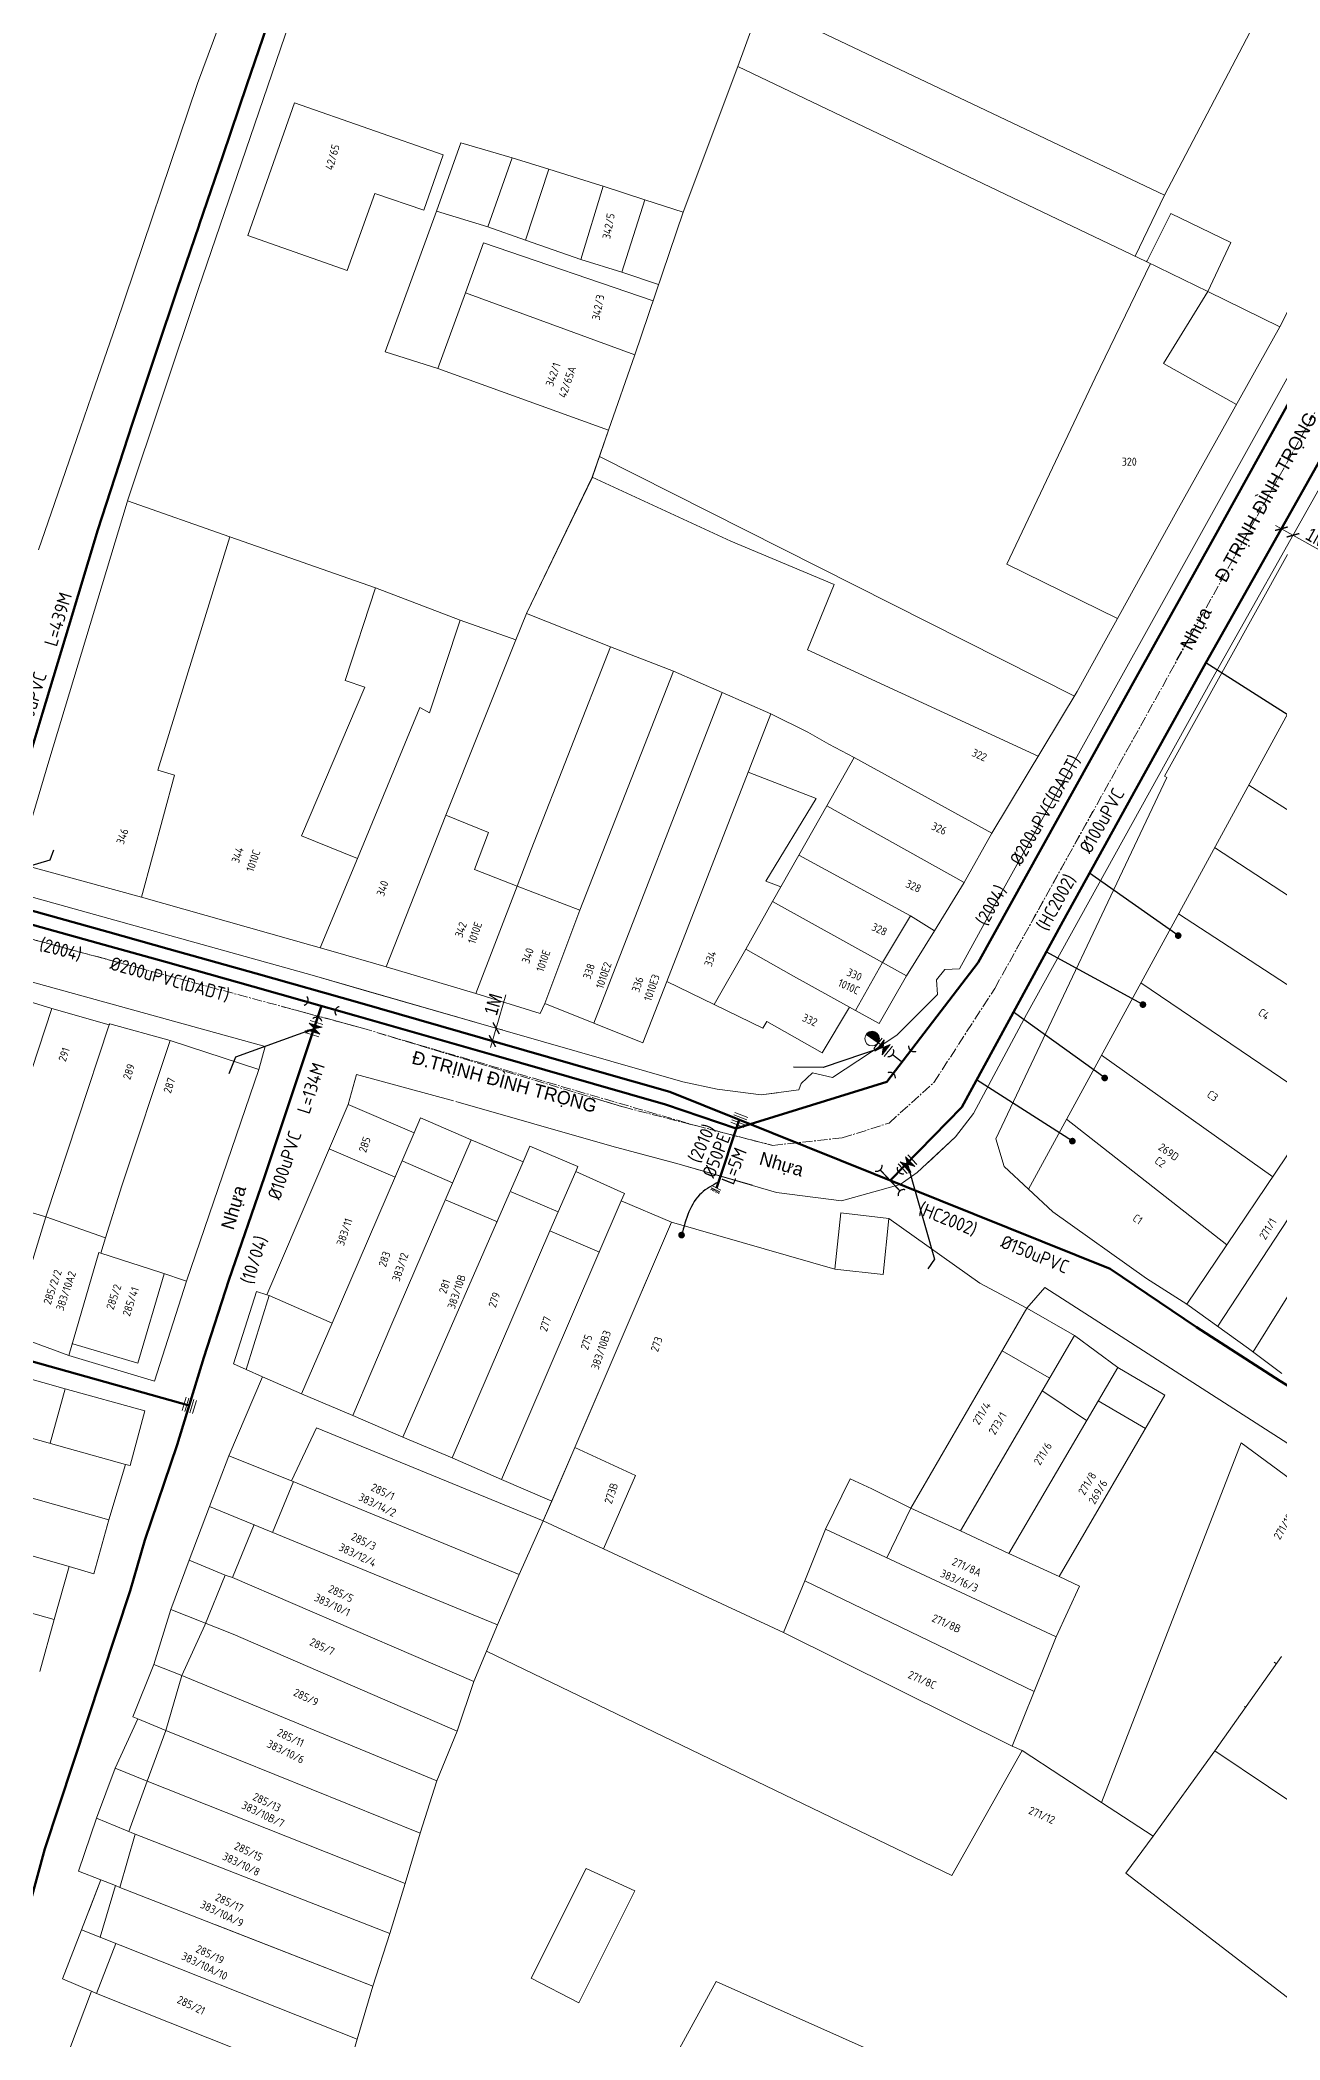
# Model space of a CAD drawing. Header units: inches. Extents: x 595615 to 1194060, y 1190840 to 2385448.
# Drawn here: x 596691.3 to 596784.3, y 1191753 to 1191902.9 of the extents above; entities that cross this region are included whole.
import ezdxf
from ezdxf.enums import TextEntityAlignment as Align

# ---------------------------------------------------------------- set-up
doc = ezdxf.new("R2010")
doc.units = ezdxf.units.IN
doc.header["$MEASUREMENT"] = 0
doc.linetypes.add('CENTER2', pattern=[1.125, 0.75, -0.125, 0.125, -0.125])
doc.layers.get('Defpoints').update_dxf_attribs({"color": 1})
for name, color, linetype, lineweight in [('Chitiet', 4, 'Continuous', 9), ('DN 100 uPVC', 4, 'Continuous', 50), ('DN 150 uPVC', 4, 'Continuous', 50), ('DN 25 PE', 40, 'Continuous', 30), ('DN 50 PE', 4, 'Continuous', 50), ('DUONG CACH LE', 112, 'Continuous', 5), ('NAM-CDAI', 220, 'Continuous', 25), ('Nen tim duong', 9, 'CENTER2', 0), ('Nen_HTHANH-TP', 9, 'Continuous', 0), ('Nen_SN-HTHANH-TP_new', 7, 'Continuous', 0), ('Nen_SN_HTHANH_old', 9, 'Continuous', 0), ('ONG CAP 3 (DADT)', 221, 'Continuous', 50), ('TEXT PIPE', 3, 'Continuous', 25), ('Text_GiaoThong', 142, 'Continuous', 0), ('TLK 15', 220, 'Continuous', 20), ('Trucuuhoa', 1, 'Continuous', 15), ('VAN', 7, 'Continuous', 20)]:
    doc.layers.add(name, color=color, linetype=linetype, lineweight=lineweight)
doc.layers.add('ki hieu van', color=170, linetype='Continuous')
doc.styles.add('Giao Thong', font='VAPTIMN_0.TTF', dxfattribs={"height": 1})
doc.styles.add('Sonha_QTB', font='isocp.shx', dxfattribs={"height": 0.6, "bigfont": 'bigfont.shx'})
doc.styles.add('text', font='isocp2.shx')
doc.styles.add('VNI-HC', font='VHELVCN_0.TTF')
doc.dimstyles.new('DUONG KICH THUOC', dxfattribs={"dimtxt": 1, "dimasz": 0.7, "dimexe": 0.5, "dimexo": 0.3, "dimgap": 0.2, "dimtad": 1, "dimzin": 0, "dimdsep": 46, "dimtxsty": 'VNI-HC', "dimblk": 'ARCHTICK', "dimcen": 0.09, "dimdle": 0.5, "dimclrd": 256, "dimclre": 256, "dimclrt": 256, "dimadec": 0, "dimazin": 0, "dimtfac": 1, "dimtofl": 0, "dimtmove": 0, "dimatfit": 3, "dimfxl": 1, "dimtolj": 1, "dimtzin": 0, "dimlwd": -1, "dimlwe": -1, "dimarcsym": 0})

# ---------------------------------------------------------------- blocks, each defined once
blk = doc.blocks.new('_ArchTick')
at = {"color": 0, "linetype": 'ByBlock', "const_width": 0.15}
blk.add_lwpolyline([(-0.5, -0.5), (0.5, 0.5)], dxfattribs=at)
blk = doc.blocks.new('*D58')
at = {"layer": 'Defpoints', "color": 0}
for p in [(596784.41, 1191866.29), (596785.27, 1191865.79), (596785.28, 1191865.8)]:
    blk.add_point(p, dxfattribs=at)
at = {"layer": 'DUONG CACH LE'}
for p, q in [((596783.97, 1191866.53), (596785.27, 1191865.79)), ((596784.26, 1191866.03), (596784.16, 1191865.85)), ((596785.27, 1191865.79), (596787.55, 1191864.51)), ((596785.13, 1191865.54), (596785.03, 1191865.36))]:
    blk.add_line(p, q, dxfattribs=at)
at = {"layer": 'DUONG CACH LE', "xscale": 0.7, "yscale": 0.7, "zscale": 0.7}
for p, rotation in [((596784.4, 1191866.28), 150.6566328118557), ((596785.27, 1191865.79), 330.6566328118557)]:
    blk.add_blockref('_ArchTick', p, dxfattribs=dict(at, rotation=rotation))
at = {"layer": 'DUONG CACH LE', "insert": (596787.06, 1191865.59), "char_height": 1, "attachment_point": 5, "rotation": 330.6566, "style": 'VNI-HC'}
blk.add_mtext('\\A1;1M', dxfattribs=at)
blk = doc.blocks.new('*D38')
at = {"layer": 'Defpoints', "color": 0}
for p in [(596725.53, 1191828.83), (596725.53, 1191828.83), (596725.25, 1191827.87)]:
    blk.add_point(p, dxfattribs=at)
at = {"layer": 'DUONG CACH LE'}
for p, q in [((596725.53, 1191828.83), (596726.25, 1191831.34)), ((596725.11, 1191827.39), (596725.53, 1191828.83)), ((596725.82, 1191828.75), (596726.01, 1191828.7)), ((596725.54, 1191827.79), (596725.73, 1191827.74))]:
    blk.add_line(p, q, dxfattribs=at)
at = {"layer": 'DUONG CACH LE', "xscale": 0.7, "yscale": 0.7, "zscale": 0.7}
for p, rotation in [((596725.25, 1191827.87), 253.9681610844659), ((596725.53, 1191828.83), 73.96816108446593)]:
    blk.add_blockref('_ArchTick', p, dxfattribs=dict(at, rotation=rotation))
at = {"layer": 'DUONG CACH LE', "insert": (596725.31, 1191830.62), "char_height": 1, "attachment_point": 5, "rotation": 73.9682, "style": 'VNI-HC'}
blk.add_mtext('\\A1;1M', dxfattribs=at)
blk = doc.blocks.new('VAN')
at = {"layer": 'VAN'}
h = blk.add_hatch(color=256, dxfattribs=at)
h.paths.add_polyline_path([(0.21, -0.5), (0.49, 0), (0.21, 0.5)])
h.paths.add_polyline_path([(0.77, 0.5), (0.49, 0), (0.77, -0.5)])
at = {"layer": 'VAN', "ltscale": 100}
for p, q in [((0, 0.5), (0, -0.5)), ((0.77, -0.5), (0.21, 0.5)), ((0.21, -0.5), (0.77, 0.5)), ((0.21, 0.5), (0.21, -0.5)), ((0.77, 0.5), (0.77, -0.5)), ((0.98, 0.5), (0.98, -0.5))]:
    blk.add_line(p, q, dxfattribs=at)
blk = doc.blocks.new('TE+VAN')
at = {"layer": 'Chitiet', "ltscale": 100, "const_width": 0.1}
for points in [[(-0.35, 1.28, 0.571257), (0.35, 1.28)], [(1.1, 0.35, 0.571257), (1.1, -0.35)], [(0.35, -1.28, 0.571257), (-0.35, -1.28)]]:
    blk.add_lwpolyline(points, format="xyb", dxfattribs=at)
for points in [[(0, -1.08), (0, 1.08)], [(0.9, 0), (0, 0)]]:
    blk.add_lwpolyline(points, dxfattribs=at)
at = {"layer": 'VAN'}
blk.add_blockref('VAN', (1.3, 0), dxfattribs=at)
blk = doc.blocks.new('Kieng caunuoc')
at = {"layer": 'Chitiet', "ltscale": 100}
for p, q in [((-0.52, 0.4), (0.52, 0.4)), ((-0.52, 0.2), (0.52, 0.2)), ((-0.52, -0.2), (0.52, -0.2)), ((-0.52, -0.4), (0.52, -0.4))]:
    blk.add_line(p, q, dxfattribs=at)
blk = doc.blocks.new('TLK 15')
at = {"layer": 'TLK 15', "linetype": 'Continuous', "const_width": 0.25}
blk.add_lwpolyline([(-0.125, 0, 1), (0.125, 0, 1)], format="xyb", close=True, dxfattribs=at)
blk = doc.blocks.new('Trucuuhoa100')
at = {"layer": 'Trucuuhoa', "linetype": 'Continuous'}
blk.add_hatch(color=256, dxfattribs=at).paths.add_polyline_path([(0.55, 0, 0.414373), (0, 0.55, 0.414055), (-0.55, 0)])
blk.add_line((-0.55, 0), (0.55, 0), dxfattribs=at)
at = {"layer": 'Trucuuhoa', "linetype": 'Continuous', "flags": 128}
blk.add_lwpolyline([(0.55, -0.02), (0.89, -0.02)], dxfattribs=at)
at = {"layer": 'Trucuuhoa', "linetype": 'Continuous'}
blk.add_circle((0, 0), 0.551, dxfattribs=at)
blk = doc.blocks.new('BIT')
at = {"layer": 'Chitiet', "ltscale": 100}
for p, q in [((0.35, 0), (-0.35, 0)), ((-0.3, -0.16), (-0.35, -0.21)), ((0.35, -0.16), (-0.35, -0.16)), ((-0.18, -0.16), (-0.34, -0.33)), ((-0.06, -0.16), (-0.22, -0.33)), ((0.07, -0.16), (-0.09, -0.33)), ((0.19, -0.16), (0.03, -0.33)), ((0.32, -0.16), (0.15, -0.33)), ((0.35, -0.25), (0.28, -0.33))]:
    blk.add_line(p, q, dxfattribs=at)

msp = doc.modelspace()

# ---------------------------------------------------------------- linework, layer by layer
at = {"layer": 'DN 100 uPVC'}
for points in [[(596755.064, 1191817.42), (596760.436, 1191822.916), (596768.009, 1191836.833), (596771.062, 1191842.35), (596773.5, 1191846.756), (596775.944, 1191851.174), (596778.743, 1191856.219), (596782.784, 1191863.409), (596788.108, 1191872.879), (596793.286, 1191883.057), (596800.271, 1191898.663), (596805.015, 1191918.136), (596814.832, 1191941.092), (596824.13, 1191960.35), (596830.033, 1191974.736), (596835.315, 1191986.388), (596842.869, 1192002.789), (596847.922, 1192014.229), (596850.555, 1192020.19)], [(596712.445, 1191830.504), (596708.156, 1191817.694), (596705.5, 1191809.93), (596703.623, 1191804.135), (596701.605, 1191797.595), (596699.19, 1191790.457), (596698.088, 1191786.642), (596691.692, 1191767.314), (596690.036, 1191761.226), (596686.71, 1191748.645), (596684.739, 1191741.466), (596681.101, 1191730.608), (596676.057, 1191717.342), (596671.826, 1191705.773), (596671.494, 1191704.929)]]:
    msp.add_lwpolyline(points, dxfattribs=at)
msp.add_lwpolyline([(596709.524, 1191907.381), (596706.851, 1191899.552), (596705.038, 1191894.242), (596703.266, 1191889.053, 0.0001768), (596703.265, 1191889.052), (596701.62, 1191884.222), (596700.076, 1191879.606), (596698.242, 1191874.124), (596695.669, 1191866.207), (596693.49, 1191858.988), (596691.518, 1191852.456), (596689.942, 1191847.205), (596688.748, 1191843.186), (596687.472, 1191838.526)], format="xyb", dxfattribs=at)
at = {"layer": 'DN 150 uPVC'}
msp.add_lwpolyline([(596903.521, 1191730.041), (596844.021, 1191765.271), (596799.913, 1191792.343), (596791.126, 1191798.21), (596784.279, 1191802.389), (596778.026, 1191806.416), (596771.573, 1191810.787), (596738.554, 1191824.053), (596733.103, 1191825.617, -0.0000903), (596733.103, 1191825.617), (596725.817, 1191827.711), (596715.313, 1191830.729), (596707.55, 1191832.933), (596701.011, 1191834.761), (596696.414, 1191836.047), (596689.517, 1191837.976), (596681.95, 1191840.011), (596679.128, 1191840.778), (596664.355, 1191844.783), (596654.858, 1191847.35), (596646.463, 1191849.616), (596636.776, 1191852.232), (596625.25, 1191855.344), (596609.687, 1191859.802)], format="xyb", dxfattribs=at)
at = {"layer": 'DN 25 PE'}
for p, q in [((596785.734, 1191851.769), (596778.743, 1191856.219)), ((596776.665, 1191835.776), (596770.019, 1191840.464)), ((596774.021, 1191830.603), (596766.767, 1191834.55)), ((596771.156, 1191825.1), (596764.313, 1191830.04)), ((596768.733, 1191820.367), (596761.547, 1191824.956))]:
    msp.add_line(p, q, dxfattribs=at)
msp.add_spline([(596742.212, 1191817.3), (596740.92, 1191816.475), (596739.431, 1191813.321)], degree=3, dxfattribs=at)
at = {"layer": 'DN 50 PE'}
for points in [[(596743.76, 1191821.962), (596742.063, 1191816.852)], [(596702.527, 1191800.547), (596682.897, 1191806.046), (596669.374, 1191809.266)]]:
    msp.add_lwpolyline(points, dxfattribs=at)
at = {"layer": 'Nen tim duong'}
for p, q in [((596783.687, 1191869.216), (596790.877, 1191882.102)), ((596762.917, 1191831.819), (596783.687, 1191869.216)), ((596776.547, 1191856.44), (596777.386, 1191857.931)), ((596762.917, 1191831.819), (596770.267, 1191845.095)), ((596672.81, 1191840.356), (596697.476, 1191833.696)), ((596699.276, 1191833.208), (596688.954, 1191835.979)), ((596697.476, 1191833.696), (596715.5, 1191828.841)), ((596758.363, 1191824.775), (596762.917, 1191831.819)), ((596758.363, 1191824.775), (596762.917, 1191831.819)), ((596715.5, 1191828.841), (596709.538, 1191830.446)), ((596712.779, 1191829.579), (596715.5, 1191828.841)), ((596715.5, 1191828.841), (596717.45, 1191828.252)), ((596715.5, 1191828.841), (596715.78, 1191828.761)), ((596715.5, 1191828.841), (596735.054, 1191822.927)), ((596717.45, 1191828.252), (596740.536, 1191821.521)), ((596754.995, 1191821.723), (596758.363, 1191824.775)), ((596754.995, 1191821.723), (596758.363, 1191824.775)), ((596733.204, 1191823.485), (596735.054, 1191822.927)), ((596735.054, 1191822.927), (596746.267, 1191820.046)), ((596735.054, 1191822.927), (596746.267, 1191820.046)), ((596741.516, 1191821.262), (596746.267, 1191820.046)), ((596751.476, 1191820.61), (596754.995, 1191821.723)), ((596751.476, 1191820.61), (596754.995, 1191821.723)), ((596746.267, 1191820.046), (596751.476, 1191820.61)), ((596746.267, 1191820.046), (596751.476, 1191820.61))]:
    msp.add_line(p, q, dxfattribs=at)
at = {"layer": 'Nen_HTHANH-TP', "linetype": 'Continuous'}
for p, q in [((596703.225, 1191884.291), (596714.059, 1191916.02)), ((596775.629, 1191891.279), (596788.499, 1191915.83)), ((596743.641, 1191900.933), (596745.368, 1191905.665)), ((596743.641, 1191900.933), (596745.368, 1191905.665)), ((596775.629, 1191891.279), (596745.368, 1191905.665)), ((596784.287, 1191881.406), (596796.148, 1191904.976)), ((596703.153, 1191899.651), (596704.739, 1191903.972)), ((596739.56, 1191890.01), (596743.641, 1191900.933)), ((596739.56, 1191890.01), (596743.641, 1191900.933)), ((596743.641, 1191900.933), (596774.263, 1191886.328)), ((596697.007, 1191881.516), (596703.153, 1191899.651)), ((596710.404, 1191898.207), (596706.912, 1191888.274)), ((596721.557, 1191894.316), (596710.404, 1191898.207)), ((596795.615, 1191897.145), (596784.171, 1191876.356)), ((596784.171, 1191876.356), (596795.615, 1191897.145)), ((596720.11, 1191890.175), (596721.557, 1191894.316)), ((596722.896, 1191895.217), (596721.05, 1191890.085)), ((596722.896, 1191895.217), (596726.727, 1191894.08)), ((596726.727, 1191894.08), (596724.901, 1191888.918)), ((596726.727, 1191894.08), (596729.488, 1191893.242)), ((596729.488, 1191893.242), (596727.742, 1191887.921)), ((596729.488, 1191893.242), (596732.989, 1191892.135)), ((596714.364, 1191885.65), (596716.439, 1191891.412)), ((596716.439, 1191891.412), (596720.11, 1191890.175)), ((596733.549, 1191891.975), (596731.893, 1191886.464)), ((596732.989, 1191892.135), (596733.549, 1191891.975)), ((596733.549, 1191891.975), (596736.68, 1191890.948)), ((596773.433, 1191886.718), (596775.629, 1191891.279)), ((596721.05, 1191890.085), (596717.199, 1191879.542)), ((596724.901, 1191888.918), (596721.05, 1191890.085)), ((596736.68, 1191890.948), (596734.954, 1191885.526)), ((596739.56, 1191890.01), (596735.919, 1191879.317)), ((596739.56, 1191890.01), (596735.919, 1191879.317)), ((596736.68, 1191890.948), (596739.56, 1191890.01)), ((596776.12, 1191889.91), (596774.343, 1191886.378)), ((596780.622, 1191887.743), (596776.12, 1191889.91)), ((596724.901, 1191888.918), (596727.742, 1191887.921)), ((596706.912, 1191888.274), (596714.364, 1191885.65)), ((596724.582, 1191887.718), (596723.245, 1191883.957)), ((596724.582, 1191887.718), (596737.306, 1191883.368)), ((596727.742, 1191887.921), (596731.893, 1191886.464)), ((596780.622, 1191887.743), (596778.895, 1191884.072)), ((596731.893, 1191886.464), (596734.954, 1191885.526)), ((596734.954, 1191885.526), (596737.715, 1191884.589)), ((596770.44, 1191877.605), (596774.593, 1191886.168)), ((596774.343, 1191886.378), (596774.263, 1191886.328)), ((596774.263, 1191886.328), (596778.895, 1191884.072)), ((596697.898, 1191868.367), (596703.225, 1191884.291)), ((596723.245, 1191883.957), (596721.16, 1191878.295)), ((596723.245, 1191883.957), (596735.919, 1191879.317)), ((596778.895, 1191884.072), (596775.569, 1191878.659)), ((596778.895, 1191884.072), (596784.287, 1191881.406)), ((596695.481, 1191877.055), (596697.007, 1191881.516)), ((596784.287, 1191881.406), (596776.558, 1191867.59)), ((596721.15, 1191878.295), (596717.199, 1191879.542)), ((596735.919, 1191879.317), (596733.953, 1191873.666)), ((596735.919, 1191879.317), (596733.953, 1191873.666)), ((596793.598, 1191880.604), (596779.189, 1191854.972)), ((596779.189, 1191854.972), (596793.598, 1191880.604)), ((596721.15, 1191878.295), (596733.953, 1191873.666)), ((596775.569, 1191878.659), (596781.042, 1191875.604)), ((596694.373, 1191873.854), (596695.481, 1191877.055)), ((596784.171, 1191876.356), (596762.683, 1191837.699)), ((596762.683, 1191837.699), (596784.171, 1191876.356)), ((596770.44, 1191877.605), (596763.822, 1191863.62)), ((596692.418, 1191868.162), (596694.373, 1191873.854)), ((596733.953, 1191873.666), (596732.726, 1191870.095)), ((596733.953, 1191873.666), (596732.726, 1191870.135)), ((596768.89, 1191853.734), (596733.285, 1191871.705)), ((596732.726, 1191870.135), (596727.805, 1191859.921)), ((596732.726, 1191870.095), (596727.805, 1191859.921)), ((596732.726, 1191870.135), (596743.13, 1191865.353)), ((596691.231, 1191864.691), (596692.418, 1191868.162)), ((596691.993, 1191848.842), (596697.858, 1191868.267)), ((596697.858, 1191868.267), (596697.898, 1191868.367)), ((596697.898, 1191868.367), (596705.56, 1191865.683)), ((596776.558, 1191867.59), (596769.099, 1191854.074)), ((596705.56, 1191865.683), (596700.174, 1191848.168)), ((596705.56, 1191865.683), (596716.483, 1191861.852)), ((596743.13, 1191865.353), (596750.883, 1191862.109)), ((596775.634, 1191847.739), (596784.861, 1191864.347)), ((596772.125, 1191859.556), (596763.822, 1191863.62)), ((596714.219, 1191854.91), (596716.483, 1191861.852)), ((596716.483, 1191861.852), (596722.825, 1191859.417)), ((596750.883, 1191862.109), (596748.877, 1191857.198)), ((596726.996, 1191857.95), (596727.805, 1191859.921)), ((596726.996, 1191857.95), (596727.805, 1191859.921)), ((596727.805, 1191859.921), (596734.117, 1191857.436)), ((596722.825, 1191859.417), (596720.541, 1191852.485)), ((596722.825, 1191859.417), (596726.996, 1191857.95)), ((596726.996, 1191857.95), (596721.767, 1191844.816)), ((596726.996, 1191857.95), (596721.767, 1191844.816)), ((596734.117, 1191857.436), (596728.169, 1191842.231)), ((596734.117, 1191857.436), (596738.838, 1191855.61)), ((596748.877, 1191857.198), (596766.173, 1191849.232)), ((596738.838, 1191855.61), (596731.813, 1191837.694)), ((596738.838, 1191855.61), (596742.479, 1191854.003)), ((596710.928, 1191843.247), (596715.689, 1191854.411)), ((596715.689, 1191854.411), (596714.219, 1191854.91)), ((596732.859, 1191829.205), (596742.479, 1191854.003)), ((596742.479, 1191854.003), (596746.121, 1191852.395)), ((596769.099, 1191854.074), (596762.688, 1191843.459)), ((596779.189, 1191854.972), (596765.289, 1191829.851)), ((596765.289, 1191829.851), (596779.189, 1191854.972)), ((596719.8, 1191852.884), (596715.129, 1191841.56)), ((596720.541, 1191852.485), (596719.8, 1191852.884)), ((596746.121, 1191852.395), (596738.327, 1191832.329)), ((596748.892, 1191851.038), (596746.121, 1191852.395)), ((596750.482, 1191850.139), (596748.892, 1191851.038)), ((596752.383, 1191849.141), (596750.482, 1191850.139)), ((596689.72, 1191841.19), (596691.993, 1191848.842)), ((596701.414, 1191847.809), (596698.952, 1191838.647)), ((596700.174, 1191848.168), (596701.414, 1191847.809)), ((596749.516, 1191846.058), (596744.424, 1191848.034)), ((596752.383, 1191849.141), (596750.326, 1191845.509)), ((596762.688, 1191843.459), (596752.383, 1191849.141)), ((596762.996, 1191820.539), (596775.805, 1191847.629)), ((596775.805, 1191847.629), (596775.634, 1191847.739)), ((596721.767, 1191844.816), (596717.296, 1191833.422)), ((596721.767, 1191844.816), (596717.296, 1191833.422)), ((596721.767, 1191844.816), (596724.958, 1191843.498)), ((596749.516, 1191846.058), (596745.761, 1191839.865)), ((596750.326, 1191845.509), (596748.229, 1191841.807)), ((596760.621, 1191839.767), (596750.326, 1191845.509)), ((596724.958, 1191843.498), (596723.91, 1191840.738)), ((596762.688, 1191843.459), (596760.621, 1191839.767)), ((596715.129, 1191841.56), (596710.928, 1191843.247)), ((596727.111, 1191839.48), (596728.169, 1191842.231)), ((596748.229, 1191841.807), (596746.262, 1191838.326)), ((596756.593, 1191837.254), (596748.229, 1191841.807)), ((596689.72, 1191841.19), (596698.952, 1191838.647)), ((596723.91, 1191840.738), (596727.111, 1191839.48)), ((596689.781, 1191838.94), (596711.746, 1191832.798)), ((596711.746, 1191832.798), (596689.781, 1191838.94)), ((596723.998, 1191831.438), (596727.111, 1191839.48)), ((596727.111, 1191839.48), (596731.813, 1191837.694)), ((596745.761, 1191839.865), (596746.881, 1191839.436)), ((596760.621, 1191839.767), (596758.394, 1191836.145)), ((596713.305, 1191834.579), (596698.952, 1191838.647)), ((596731.813, 1191837.694), (596729.178, 1191830.682)), ((596746.262, 1191838.326), (596744.245, 1191834.754)), ((596754.506, 1191833.752), (596746.262, 1191838.326)), ((596762.683, 1191837.699), (596760.276, 1191833.287)), ((596760.276, 1191833.287), (596762.683, 1191837.699)), ((596756.593, 1191837.254), (596754.506, 1191833.752)), ((596758.394, 1191836.145), (596756.296, 1191832.754)), ((596756.593, 1191837.254), (596758.394, 1191836.145)), ((596717.296, 1191833.422), (596713.305, 1191834.579)), ((596744.245, 1191834.754), (596741.868, 1191830.622)), ((596747.817, 1191832.747), (596744.245, 1191834.754)), ((596711.746, 1191832.798), (596723.959, 1191829.288)), ((596715.587, 1191831.691), (596711.746, 1191832.798)), ((596723.998, 1191831.438), (596717.296, 1191833.422)), ((596754.506, 1191833.752), (596752.469, 1191830.161)), ((596756.296, 1191832.754), (596754.506, 1191833.752)), ((596759.166, 1191833.236), (596758.547, 1191832.466)), ((596758.547, 1191832.466), (596759.166, 1191833.236)), ((596760.276, 1191833.287), (596759.166, 1191833.236)), ((596759.166, 1191833.236), (596760.276, 1191833.287)), ((596690.037, 1191832.49), (596708.214, 1191827.471)), ((596690.037, 1191832.49), (596708.214, 1191827.471)), ((596739.533, 1191824.81), (596715.587, 1191831.691)), ((596739.533, 1191824.81), (596715.587, 1191831.691)), ((596728.839, 1191829.942), (596723.998, 1191831.438)), ((596738.327, 1191832.329), (596736.541, 1191827.728)), ((596741.868, 1191830.622), (596738.327, 1191832.329)), ((596747.817, 1191832.747), (596752.028, 1191830.41)), ((596756.296, 1191832.754), (596754.249, 1191829.182)), ((596758.628, 1191831.366), (596755.57, 1191828.313)), ((596755.57, 1191828.313), (596758.628, 1191831.366)), ((596758.547, 1191832.466), (596758.628, 1191831.366)), ((596758.628, 1191831.366), (596758.547, 1191832.466)), ((596692.208, 1191830.322), (596687.5, 1191815.958)), ((596689.148, 1191831.25), (596692.208, 1191830.322)), ((596692.208, 1191830.322), (596696.519, 1191829.075)), ((596729.178, 1191830.682), (596728.839, 1191829.942)), ((596732.859, 1191829.205), (596729.178, 1191830.682)), ((596741.868, 1191830.622), (596745.53, 1191828.845)), ((596752.028, 1191830.41), (596749.981, 1191826.979)), ((596752.469, 1191830.161), (596752.028, 1191830.41)), ((596754.249, 1191829.182), (596752.469, 1191830.161)), ((596765.289, 1191829.851), (596761.315, 1191822.438)), ((596761.315, 1191822.438), (596765.289, 1191829.851)), ((596696.519, 1191829.075), (596691.761, 1191814.692)), ((596696.569, 1191829.165), (596696.519, 1191829.075)), ((596696.569, 1191829.165), (596701.08, 1191827.919)), ((596732.859, 1191829.205), (596736.541, 1191827.728)), ((596745.819, 1191829.325), (596745.53, 1191828.845)), ((596749.981, 1191826.979), (596745.819, 1191829.325)), ((596755.57, 1191828.313), (596750.753, 1191825.129)), ((596750.753, 1191825.129), (596755.57, 1191828.313)), ((596701.08, 1191827.919), (596697.459, 1191817.006)), ((596701.08, 1191827.919), (596707.732, 1191825.725)), ((596707.732, 1191825.725), (596702.305, 1191809.86)), ((596715.05, 1191825.365), (596722.334, 1191823.376)), ((596736.822, 1191825.598), (596739.533, 1191824.81)), ((596749.242, 1191825.478), (596748.393, 1191824.687)), ((596748.393, 1191824.687), (596749.242, 1191825.478)), ((596750.753, 1191825.129), (596749.242, 1191825.478)), ((596749.242, 1191825.478), (596750.753, 1191825.129)), ((596742.103, 1191824.262), (596739.533, 1191824.81)), ((596739.533, 1191824.81), (596742.103, 1191824.262)), ((596742.103, 1191824.262), (596739.533, 1191824.81)), ((596745.394, 1191823.835), (596742.103, 1191824.262)), ((596742.103, 1191824.262), (596745.394, 1191823.835)), ((596745.394, 1191823.835), (596742.103, 1191824.262)), ((596748.223, 1191824.217), (596745.394, 1191823.835)), ((596745.394, 1191823.835), (596748.223, 1191824.217)), ((596746.594, 1191823.996), (596745.394, 1191823.835)), ((596748.393, 1191824.687), (596748.223, 1191824.217)), ((596748.223, 1191824.217), (596748.393, 1191824.687)), ((596714.434, 1191823.11), (596708.346, 1191808.845)), ((596714.434, 1191823.11), (596719.386, 1191820.984)), ((596734.217, 1191819.996), (596722.514, 1191823.326)), ((596722.514, 1191823.326), (596734.217, 1191819.996)), ((596761.315, 1191822.438), (596759.976, 1191820.677)), ((596759.976, 1191820.677), (596761.315, 1191822.438)), ((596777.326, 1191808.151), (596786.985, 1191822.498)), ((596719.386, 1191820.984), (596713.237, 1191806.719)), ((596719.865, 1191822.104), (596719.386, 1191820.984)), ((596719.865, 1191822.104), (596723.656, 1191820.467)), ((596741.516, 1191821.262), (596741.516, 1191821.262)), ((596741.516, 1191821.262), (596741.516, 1191821.262)), ((596713.007, 1191819.779), (596717.949, 1191817.653)), ((596723.656, 1191820.467), (596717.628, 1191806.502)), ((596727.548, 1191818.81), (596723.656, 1191820.467)), ((596727.548, 1191818.81), (596728.057, 1191819.981)), ((596728.057, 1191819.981), (596731.668, 1191818.464)), ((596738.888, 1191818.75), (596734.217, 1191819.996)), ((596734.217, 1191819.996), (596739.078, 1191818.7)), ((596737.387, 1191819.148), (596734.217, 1191819.996)), ((596757.098, 1191818.004), (596759.976, 1191820.677)), ((596759.976, 1191820.677), (596757.918, 1191818.765)), ((596759.976, 1191820.677), (596759.976, 1191820.677)), ((596762.996, 1191820.539), (596763.608, 1191818.46)), ((596718.538, 1191818.863), (596722.269, 1191817.246)), ((596718.544, 1191798.163), (596727.548, 1191818.81)), ((596730.191, 1191815.073), (596731.508, 1191818.084)), ((596731.668, 1191818.464), (596731.508, 1191818.084)), ((596731.508, 1191818.084), (596735.15, 1191816.447)), ((596737.387, 1191819.148), (596739.078, 1191818.7)), ((596739.078, 1191818.7), (596746.56, 1191816.526)), ((596739.078, 1191818.7), (596744.749, 1191817.054)), ((596755.829, 1191817.103), (596757.098, 1191818.004)), ((596763.608, 1191818.46), (596767.261, 1191815.073)), ((596697.459, 1191817.006), (596696.242, 1191813.125)), ((596726.65, 1191816.57), (596730.191, 1191815.073)), ((596735.15, 1191816.447), (596734.9, 1191815.896)), ((596746.56, 1191816.526), (596751.43, 1191815.89)), ((596751.43, 1191815.89), (596755.829, 1191817.103)), ((596691.761, 1191814.692), (596687.5, 1191815.958)), ((596721.79, 1191815.936), (596725.621, 1191814.319)), ((596734.9, 1191815.896), (596725.927, 1191794.989)), ((596729.552, 1191813.632), (596730.191, 1191815.073)), ((596734.9, 1191815.896), (596738.681, 1191814.289)), ((596750.934, 1191810.769), (596751.381, 1191814.98)), ((596751.381, 1191814.98), (596754.981, 1191814.563)), ((596767.261, 1191815.073), (596774.295, 1191810.078)), ((596689.108, 1191805.919), (596691.761, 1191814.692)), ((596696.242, 1191813.125), (596691.761, 1191814.692)), ((596722.246, 1191796.626), (596729.552, 1191813.632)), ((596729.552, 1191813.632), (596733.273, 1191812.045)), ((596729.708, 1191793.372), (596738.681, 1191814.289)), ((596731.435, 1191797.404), (596738.681, 1191814.289)), ((596738.681, 1191814.289), (596750.934, 1191810.769)), ((596754.981, 1191814.563), (596754.535, 1191810.372)), ((596754.981, 1191814.563), (596761.785, 1191809.708)), ((596693.499, 1191804.293), (596695.743, 1191812.005)), ((596695.743, 1191812.005), (596695.883, 1191811.975)), ((596695.883, 1191811.975), (596696.242, 1191813.125)), ((596700.394, 1191810.509), (596695.883, 1191811.975)), ((596698.68, 1191803.727), (596700.645, 1191810.419)), ((596702.305, 1191809.86), (596700.394, 1191810.509)), ((596754.535, 1191810.372), (596750.934, 1191810.769)), ((596699.911, 1191802.378), (596702.305, 1191809.86)), ((596707.566, 1191809.084), (596705.83, 1191803.673)), ((596708.526, 1191808.805), (596706.79, 1191803.244)), ((596708.346, 1191808.845), (596707.566, 1191809.084)), ((596708.526, 1191808.805), (596708.346, 1191808.845)), ((596713.237, 1191806.719), (596708.526, 1191808.805)), ((596761.785, 1191809.708), (596765.327, 1191807.831)), ((596774.295, 1191810.078), (596777.326, 1191808.151)), ((596756.629, 1191792.854), (596765.327, 1191807.831)), ((596765.327, 1191807.831), (596768.888, 1191805.804)), ((596777.326, 1191808.151), (596781.949, 1191804.824)), ((596673.937, 1191807.217), (596693.231, 1191801.793)), ((596689.108, 1191805.919), (596693.499, 1191804.293)), ((596710.932, 1191801.427), (596713.237, 1191806.719)), ((596717.628, 1191806.502), (596714.793, 1191799.79)), ((596768.888, 1191805.804), (596760.35, 1191791.147)), ((596768.888, 1191805.804), (596772.14, 1191803.406)), ((596693.799, 1191805.163), (596698.68, 1191803.727)), ((596763.459, 1191804.639), (596766.991, 1191802.632)), ((596781.949, 1191804.824), (596784.441, 1191802.946)), ((596697.736, 1191796.116), (596672.99, 1191803.076)), ((596693.499, 1191804.293), (596699.911, 1191802.378)), ((596705.83, 1191803.673), (596706.79, 1191803.244)), ((596706.79, 1191803.244), (596708.021, 1191802.705)), ((596772.14, 1191803.406), (596763.961, 1191789.46)), ((596772.14, 1191803.406), (596775.672, 1191801.329)), ((596693.231, 1191801.793), (596692.095, 1191797.722)), ((596693.231, 1191801.793), (596699.183, 1191800.158)), ((596708.021, 1191802.705), (596705.486, 1191796.763)), ((596708.021, 1191802.705), (596710.932, 1191801.427)), ((596714.793, 1191799.79), (596710.932, 1191801.427)), ((596766.432, 1191801.662), (596769.803, 1191799.415)), ((596775.672, 1191801.329), (596767.733, 1191787.733)), ((596699.183, 1191800.158), (596698.096, 1191796.037)), ((596770.662, 1191800.895), (596774.204, 1191798.828)), ((596671.504, 1191799.005), (596696.499, 1191791.975)), ((596712.064, 1191798.878), (596710.177, 1191794.906)), ((596712.064, 1191798.878), (596729.049, 1191791.902)), ((596714.793, 1191799.79), (596718.544, 1191798.163)), ((596722.246, 1191796.626), (596718.544, 1191798.163)), ((596729.049, 1191791.902), (596731.435, 1191797.404)), ((596731.435, 1191797.404), (596735.977, 1191795.307)), ((596781.385, 1191797.744), (596770.927, 1191770.785)), ((596781.385, 1191797.744), (596790.93, 1191790.722)), ((596696.499, 1191791.975), (596697.736, 1191796.116)), ((596697.736, 1191796.116), (596698.096, 1191796.037)), ((596705.486, 1191796.763), (596704.049, 1191792.982)), ((596705.486, 1191796.763), (596710.177, 1191794.906)), ((596725.927, 1191794.989), (596722.246, 1191796.626)), ((596710.337, 1191794.857), (596708.77, 1191791.035)), ((596710.177, 1191794.906), (596727.253, 1191787.87)), ((596725.927, 1191794.989), (596729.708, 1191793.372)), ((596733.591, 1191789.795), (596735.977, 1191795.307)), ((596752.077, 1191795.05), (596750.23, 1191791.279)), ((596753.708, 1191794.292), (596752.077, 1191795.05)), ((596756.629, 1191792.854), (596753.708, 1191794.292)), ((596693.532, 1191788.483), (596675.738, 1191793.489)), ((596704.049, 1191792.982), (596702.522, 1191788.95)), ((596704.049, 1191792.982), (596725.636, 1191784.099)), ((596729.708, 1191793.372), (596729.049, 1191791.902)), ((596756.629, 1191792.854), (596754.832, 1191789.112)), ((596760.35, 1191791.147), (596756.629, 1191792.854)), ((596667.17, 1191791.542), (596692.405, 1191784.502)), ((596696.499, 1191791.975), (596695.373, 1191787.925)), ((596707.4, 1191791.624), (596705.753, 1191787.653)), ((596729.049, 1191791.902), (596727.253, 1191787.87)), ((596729.049, 1191791.902), (596727.253, 1191787.87)), ((596733.591, 1191789.795), (596729.049, 1191791.902)), ((596748.663, 1191787.408), (596750.23, 1191791.279)), ((596750.23, 1191791.279), (596767.506, 1191783.213)), ((596763.961, 1191789.46), (596760.35, 1191791.147)), ((596747.086, 1191783.536), (596733.591, 1191789.795)), ((596767.733, 1191787.733), (596763.961, 1191789.46)), ((596692.405, 1191784.502), (596693.532, 1191788.483)), ((596695.373, 1191787.925), (596693.532, 1191788.483)), ((596702.522, 1191788.95), (596701.145, 1191785.249)), ((596702.522, 1191788.95), (596705.223, 1191787.822)), ((596705.223, 1191787.822), (596703.696, 1191784.071)), ((596705.223, 1191787.822), (596705.753, 1191787.653)), ((596727.253, 1191787.87), (596725.636, 1191784.099)), ((596727.253, 1191787.87), (596725.636, 1191784.099)), ((596705.753, 1191787.653), (596723.859, 1191779.847)), ((596748.663, 1191787.408), (596747.086, 1191783.536)), ((596748.663, 1191787.408), (596765.87, 1191779.111)), ((596767.506, 1191783.213), (596769.273, 1191787.004)), ((596769.273, 1191787.004), (596767.733, 1191787.733)), ((596701.145, 1191785.249), (596699.868, 1191781.118)), ((596701.145, 1191785.249), (596705.806, 1191783.413)), ((596692.405, 1191784.502), (596691.319, 1191780.611)), ((596703.696, 1191784.071), (596701.959, 1191780.29)), ((596705.806, 1191783.413), (596722.612, 1191776.136)), ((596725.636, 1191784.099), (596724.817, 1191782.128)), ((596725.636, 1191784.099), (596724.817, 1191782.128)), ((596764.223, 1191775.01), (596747.086, 1191783.536)), ((596724.817, 1191782.128), (596723.859, 1191779.847)), ((596724.817, 1191782.128), (596723.859, 1191779.847)), ((596759.701, 1191765.306), (596724.817, 1191782.128)), ((596767.506, 1191783.213), (596765.87, 1191779.111)), ((596699.868, 1191781.118), (596698.301, 1191777.207)), ((596699.868, 1191781.118), (596701.959, 1191780.29)), ((596784.418, 1191781.736), (596779.403, 1191774.652)), ((596783.863, 1191781.294), (596784.027, 1191781.184)), ((596701.959, 1191780.29), (596700.762, 1191776.179)), ((596701.959, 1191780.29), (596721.095, 1191772.415)), ((596723.859, 1191779.847), (596722.612, 1191776.136)), ((596723.859, 1191779.847), (596722.612, 1191776.136)), ((596765.87, 1191779.111), (596764.223, 1191775.01)), ((596781.633, 1191777.973), (596781.715, 1191777.918)), ((596698.661, 1191777.057), (596696.974, 1191773.356)), ((596698.661, 1191777.057), (596698.301, 1191777.207)), ((596698.661, 1191777.057), (596700.762, 1191776.179)), ((596700.762, 1191776.179), (596699.375, 1191772.378)), ((596700.762, 1191776.179), (596719.828, 1191768.494)), ((596722.612, 1191776.136), (596721.095, 1191772.415)), ((596722.612, 1191776.136), (596721.095, 1191772.415)), ((596764.973, 1191774.691), (596759.701, 1191765.306)), ((596764.973, 1191774.691), (596764.223, 1191775.01)), ((596770.927, 1191770.785), (596764.973, 1191774.691)), ((596779.403, 1191774.652), (596774.789, 1191768.249)), ((596779.403, 1191774.652), (596816.023, 1191750.062)), ((596696.974, 1191773.356), (596695.557, 1191769.615)), ((596696.974, 1191773.356), (596699.375, 1191772.378)), ((596699.375, 1191772.378), (596697.998, 1191768.597)), ((596699.375, 1191772.378), (596718.701, 1191764.703)), ((596721.095, 1191772.415), (596719.828, 1191768.494)), ((596721.095, 1191772.415), (596719.828, 1191768.494)), ((596770.927, 1191770.785), (596774.789, 1191768.249)), ((596695.557, 1191769.615), (596694.221, 1191765.644)), ((596695.557, 1191769.615), (596698.468, 1191768.407)), ((596698.468, 1191768.407), (596697.322, 1191764.396)), ((596698.468, 1191768.407), (596717.554, 1191760.952)), ((596719.828, 1191768.494), (596718.701, 1191764.703)), ((596719.828, 1191768.494), (596718.701, 1191764.703)), ((596774.789, 1191768.249), (596772.741, 1191765.487)), ((596694.221, 1191765.644), (596695.891, 1191764.995)), ((596728.167, 1191757.621), (596732.28, 1191765.844)), ((596732.28, 1191765.844), (596735.932, 1191764.147)), ((596772.741, 1191765.487), (596788.801, 1191753.12)), ((596695.891, 1191764.995), (596694.434, 1191761.224)), ((596695.891, 1191764.995), (596694.983, 1191762.634)), ((596697.002, 1191764.556), (596695.845, 1191760.675)), ((596695.891, 1191764.995), (596697.002, 1191764.556)), ((596695.891, 1191764.995), (596697.002, 1191764.556)), ((596697.002, 1191764.556), (596697.322, 1191764.396)), ((596697.002, 1191764.556), (596697.322, 1191764.396)), ((596697.322, 1191764.396), (596716.288, 1191757.011)), ((596697.322, 1191764.396), (596716.288, 1191757.011)), ((596718.701, 1191764.703), (596717.554, 1191760.952)), ((596718.701, 1191764.703), (596717.554, 1191760.952)), ((596735.932, 1191764.147), (596731.729, 1191755.764)), ((596694.434, 1191761.224), (596693.027, 1191757.553)), ((596694.434, 1191761.224), (596715.101, 1191753.03)), ((596704.504, 1191761.602), (596716.288, 1191757.011)), ((596716.288, 1191757.011), (596717.554, 1191760.952)), ((596717.554, 1191760.952), (596716.288, 1191757.011)), ((596717.554, 1191760.952), (596716.288, 1191757.011)), ((596697.015, 1191760.216), (596695.558, 1191756.455)), ((596692.394, 1191749.212), (596695.188, 1191756.624)), ((596693.027, 1191757.553), (596695.188, 1191756.624)), ((596695.188, 1191756.624), (596695.558, 1191756.455)), ((596695.558, 1191756.455), (596714.004, 1191749.13)), ((596716.288, 1191757.011), (596715.101, 1191753.03)), ((596716.288, 1191757.011), (596715.101, 1191753.03)), ((596716.288, 1191757.011), (596715.101, 1191753.03)), ((596731.729, 1191755.764), (596728.167, 1191757.621)), ((596739.002, 1191751.84), (596742.017, 1191757.372)), ((596742.017, 1191757.372), (596753.351, 1191752.301)), ((596715.101, 1191753.03), (596714.004, 1191749.13)), ((596715.101, 1191753.03), (596714.004, 1191749.13))]:
    msp.add_line(p, q, dxfattribs=at)
for points in [[(596801.776, 1191883.41), (596765.434, 1191816.766)], [(596781.952, 1191847.057), (596796.787, 1191837.598)], [(596779.4, 1191842.377), (596793.818, 1191832.966)], [(596715.129, 1191841.56), (596712.344, 1191834.851)], [(596776.696, 1191837.418), (596790.74, 1191828.251)], [(596787.365, 1191823.081), (596773.873, 1191832.241)], [(596783.752, 1191817.697), (596770.91, 1191826.807)], [(596768.3, 1191822.021), (596780.313, 1191812.588)], [(596779.638, 1191806.488), (596789.181, 1191821.06)], [(596782.284, 1191804.572), (596791.579, 1191819.49)], [(596765.327, 1191807.831), (596766.659, 1191809.381)]]:
    msp.add_lwpolyline(points, dxfattribs=at)
at = {"layer": 'Nen_HTHANH-TP'}
for points in [[(596707.732, 1191825.725), (596708.214, 1191827.471)], [(596714.434, 1191823.11), (596715.05, 1191825.365)]]:
    msp.add_lwpolyline(points, dxfattribs=at)
at = {"layer": 'Nen_HTHANH-TP', "linetype": 'Continuous'}
msp.add_lwpolyline([(596847.011, 1191753.257), (596848.568, 1191755.625, 0.4174757), (596848.272, 1191757.016), (596766.659, 1191809.381)], format="xyb", dxfattribs=at)
at = {"layer": 'ONG CAP 3 (DADT)'}
msp.add_lwpolyline([(596689.252, 1191837.011), (596696.145, 1191835.084), (596700.742, 1191833.798), (596707.279, 1191831.97), (596715.038, 1191829.768), (596725.541, 1191826.75), (596732.827, 1191824.656, 0.0000903), (596732.828, 1191824.656), (596738.229, 1191823.106), (596743.524, 1191821.307), (596743.524, 1191821.307), (596743.524, 1191821.307), (596743.524, 1191821.307), (596743.524, 1191821.307), (596754.829, 1191824.822), (596761.673, 1191833.76), (596773.661, 1191855.39), (596779.277, 1191865.493), (596787.784, 1191880.846)], format="xyb", dxfattribs=at)

# ---------------------------------------------------------------- block references
at = {"layer": 'Chitiet'}
for name, p, rotation in [('TE+VAN', (596712.445, 1191830.504), 252.7883927775113), ('TE+VAN', (596755.959, 1191826.298), 142.0402837961099), ('Kieng caunuoc', (596743.76, 1191821.962), 158.4896546796213), ('TE+VAN', (596755.064, 1191817.42), 43.16365594102236), ('BIT', (596742.065, 1191816.858), 332.9718449870556), ('Kieng caunuoc', (596702.527, 1191800.547), 73.15431127596712)]:
    msp.add_blockref(name, p, dxfattribs=dict(at, rotation=rotation))
at = {"layer": 'TLK 15', "rotation": 359.9999999934133}
for p in [(596776.665, 1191835.776), (596774.021, 1191830.603), (596771.156, 1191825.1), (596768.733, 1191820.367), (596739.431, 1191813.321)]:
    msp.add_blockref('TLK 15', p, dxfattribs=at)
at = {"layer": 'TLK 15'}
for p in [(596776.665, 1191835.776), (596774.021, 1191830.603), (596771.156, 1191825.1), (596768.733, 1191820.367), (596739.431, 1191813.321)]:
    msp.add_blockref('TLK 15', p, dxfattribs=at)
at = {"layer": 'Trucuuhoa', "rotation": 325.9760424421155}
msp.add_blockref('Trucuuhoa100', (596753.719, 1191828.056), dxfattribs=at)

# ---------------------------------------------------------------- texts
at = {"layer": 'NAM-CDAI', "style": 'text'}
for s, rotation, p in [('L=439M', 73.41028, (596692.583, 1191857.383)), ('(HC2002)', 60.92865, (596766.852, 1191836.04)), ('(2004)', 60.66764, (596762.303, 1191836.419)), ('(2004)', 344.80183, (596691.215, 1191834.683)), ('L=134M', 72.28434, (596711.529, 1191822.332)), ('(2010)', 65.98518, (596740.8, 1191818.635)), ('L=5M', 68.11877, (596743.317, 1191817.021)), ('(HC2002)', 338.05283, (596757.108, 1191814.915)), ('(10/04)', 72.28434, (596707.304, 1191809.565))]:
    msp.add_text(s, height=1, rotation=rotation, dxfattribs=at).set_placement(p)
at = {"layer": 'Nen_SN-HTHANH-TP_new', "style": 'Sonha_QTB'}
for s, rotation, p in [('42/65', 74.40829, (596713.255, 1191894.143)), ('342/5', 79.44965, (596733.959, 1191888.969)), ('342/3', 79.44965, (596733.172, 1191882.884)), ('342/1', 70.98627, (596729.8, 1191877.844)), ('320', 0.04623, (596772.999, 1191871.31)), ('322', 335.86923, (596761.76, 1191849.316)), ('346', 71.16021, (596697.51, 1191843.218)), ('326', 335.86923, (596758.747, 1191843.804)), ('344', 71.16021, (596706.143, 1191841.82)), ('340', 71.16021, (596717.013, 1191839.318)), ('328', 335.86923, (596756.82, 1191839.478)), ('342', 71.16021, (596722.884, 1191836.218)), ('328', 335.86923, (596754.267, 1191836.245)), ('340', 71.16021, (596727.898, 1191834.272)), ('334', 71.16021, (596741.579, 1191834.047)), ('338', 71.16021, (596732.489, 1191833.102)), ('330', 335.86923, (596752.392, 1191832.856)), ('336', 71.16021, (596736.141, 1191832.115)), ('332', 335.86923, (596749.049, 1191829.45)), ('291', 71.37272, (596693.138, 1191826.863)), ('289', 71.37272, (596697.996, 1191825.572)), ('287', 71.37272, (596701.031, 1191824.544)), ('285', 71.37272, (596715.675, 1191820.11)), ('269D', 325.01502, (596775.954, 1191819.557)), ('271/1', 58.83661, (596783.383, 1191813.79)), ('283', 71.37272, (596717.156, 1191811.521)), ('285/2/2', 71.37272, (596692.275, 1191809.428)), ('285/2', 71.37272, (596696.862, 1191808.686)), ('281', 71.37272, (596721.663, 1191809.472)), ('279', 71.37272, (596725.392, 1191808.468)), ('277', 71.37272, (596729.223, 1191806.662)), ('275', 71.37272, (596732.303, 1191805.294)), ('273', 71.37272, (596737.558, 1191805.143)), ('271/4', 58.83661, (596761.928, 1191799.958)), ('271/6', 58.83661, (596766.517, 1191796.933)), ('271/8', 58.83661, (596769.845, 1191794.697)), ('285/1', 334.20885, (596717.037, 1191794.079)), ('273B', 71.37272, (596734.154, 1191793.964)), ('271/10', 58.83661, (596784.561, 1191791.467)), ('285/3', 334.20885, (596715.603, 1191790.355)), ('271/8A', 336.19439, (596760.819, 1191788.436)), ('285/5', 334.20885, (596713.889, 1191786.447)), ('271/8B', 336.19439, (596759.294, 1191784.206)), ('285/7', 334.20885, (596712.491, 1191782.461)), ('271/8C', 336.19439, (596757.476, 1191779.976)), ('285/9', 334.20885, (596711.278, 1191778.673)), ('285/11', 334.20885, (596710.125, 1191775.644)), ('285/13', 334.20885, (596708.343, 1191770.801)), ('271/12', 336.19439, (596766.444, 1191769.83)), ('285/15', 334.20885, (596706.964, 1191767.104)), ('285/17', 334.20885, (596705.533, 1191763.266)), ('285/19', 334.20885, (596704.087, 1191759.386)), ('285/21', 334.20885, (596702.669, 1191755.584))]:
    msp.add_text(s, height=0.6, rotation=rotation, dxfattribs=at).set_placement(p, align=Align.MIDDLE)
at = {"layer": 'Nen_SN_HTHANH_old', "style": 'Sonha_QTB'}
for s, rotation, p in [('42/65A', 70.98627, (596730.865, 1191877.283)), ('1010C', 71.16021, (596707.322, 1191841.394)), ('1010E', 71.16021, (596723.944, 1191835.983)), ('1010E', 71.16021, (596729.06, 1191833.888)), ('1010E2', 71.16021, (596733.589, 1191832.799)), ('1010E3', 71.16021, (596737.196, 1191831.877)), ('1010C', 335.86923, (596751.979, 1191831.948)), ('C4', 325.01502, (596783.095, 1191829.893)), ('C3', 325.01502, (596779.247, 1191823.762)), ('C2', 325.01502, (596775.319, 1191818.796)), ('C1', 325.01502, (596773.63, 1191814.514)), ('383/11', 71.37272, (596714.157, 1191813.555)), ('383/12', 71.37272, (596718.34, 1191810.929)), ('383/10A2', 71.37272, (596693.279, 1191809.135)), ('383/10B', 71.37272, (596722.561, 1191809.08)), ('285/41', 71.37272, (596698.132, 1191808.341)), ('383/10B3', 71.37272, (596733.394, 1191804.706)), ('273/1', 58.83661, (596763.127, 1191799.21)), ('383/14/2', 334.20885, (596716.629, 1191793.092)), ('269/6', 58.83661, (596770.649, 1191794.068)), ('383/12/4', 334.20885, (596715.148, 1191789.335)), ('383/16/3', 336.19439, (596760.257, 1191787.407)), ('383/10/1', 334.20885, (596713.249, 1191785.593)), ('383/10/6', 334.20885, (596709.755, 1191774.59)), ('383/10B/7', 334.20885, (596708.058, 1191769.898)), ('383/10/8', 334.20885, (596706.424, 1191766.161)), ('383/10A/9', 334.20885, (596704.98, 1191762.44)), ('383/10A/10', 334.20885, (596703.672, 1191758.519))]:
    msp.add_text(s, height=0.6, rotation=rotation, dxfattribs=at).set_placement(p, align=Align.MIDDLE)
at = {"layer": 'TEXT PIPE', "style": 'text'}
for s, rotation, p in [('%%c100uPVC', 73.07516, (596690.315, 1191850.286)), ('%%c200uPVC(DADT)', 60.33252, (596764.855, 1191840.945)), ('%%c100uPVC', 60.59353, (596770.077, 1191841.843)), ('%%c200uPVC(DADT)', 344.46671, (596696.51, 1191833.255)), ('%%c100uPVC', 71.94922, (596709.323, 1191815.89)), ('%%c50PE', 68.53775, (596741.884, 1191817.529)), ('%%c150uPVC', 337.71771, (596763.266, 1191812.435))]:
    msp.add_text(s, height=1, rotation=rotation, dxfattribs=at).set_placement(p)
at = {"layer": 'Text_GiaoThong', "linetype": 'Continuous', "style": 'Giao Thong'}
for s, rotation, p in [('Ñ.TRÒNH ÑÌNH TROÏNG', 61.06458, (596783.227, 1191868.669)), ('Nhöïa', 62.53475, (596778.06, 1191858.763)), ('Ñ.TRÒNH ÑÌNH TROÏNG', 344.88462, (596726.161, 1191824.843)), ('Nhöïa', 343.85075, (596746.911, 1191818.567)), ('Nhöïa', 73.29266, (596705.922, 1191815.371))]:
    msp.add_text(s, height=1, rotation=rotation, dxfattribs=at).set_placement(p, align=Align.MIDDLE)

# ---------------------------------------------------------------- dimensions: what is measured, and where the dimension line sits
at = {"layer": 'DUONG CACH LE'}
for p1, p2, distance, picture, middle in [((596784.406, 1191866.294), (596785.278, 1191865.804), -0.011, '*D58', (596787.059, 1191865.593)), ((596725.253, 1191827.873), (596725.529, 1191828.834), 0, '*D38', (596725.313, 1191830.619))]:
    dim = msp.add_aligned_dim(p1=p1, p2=p2, distance=distance, text='1M', dimstyle='DUONG KICH THUOC', override={"dimpost": 'M'}, dxfattribs=at)
    dim.commit()
    dim.dimension.update_dxf_attribs({"geometry": picture, "text_midpoint": middle})

# ---------------------------------------------------------------- leaders
at = {"layer": 'ki hieu van'}
for points in [[(596688.026, 1191840.248), (596692.094, 1191841.445), (596692.358, 1191842.197)], [(596711.867, 1191828.779), (596705.986, 1191826.657), (596705.5, 1191825.402)], [(596754.544, 1191827.402), (596750.061, 1191825.897), (596747.828, 1191825.904)], [(596756.373, 1191818.648), (596758.391, 1191811.525), (596757.896, 1191810.79)]]:
    msp.add_leader(points, dimstyle='DUONG KICH THUOC', override={"dimgap": 0.2, "dimtad": 0}, dxfattribs=at)

doc.saveas('drawing.dxf')
